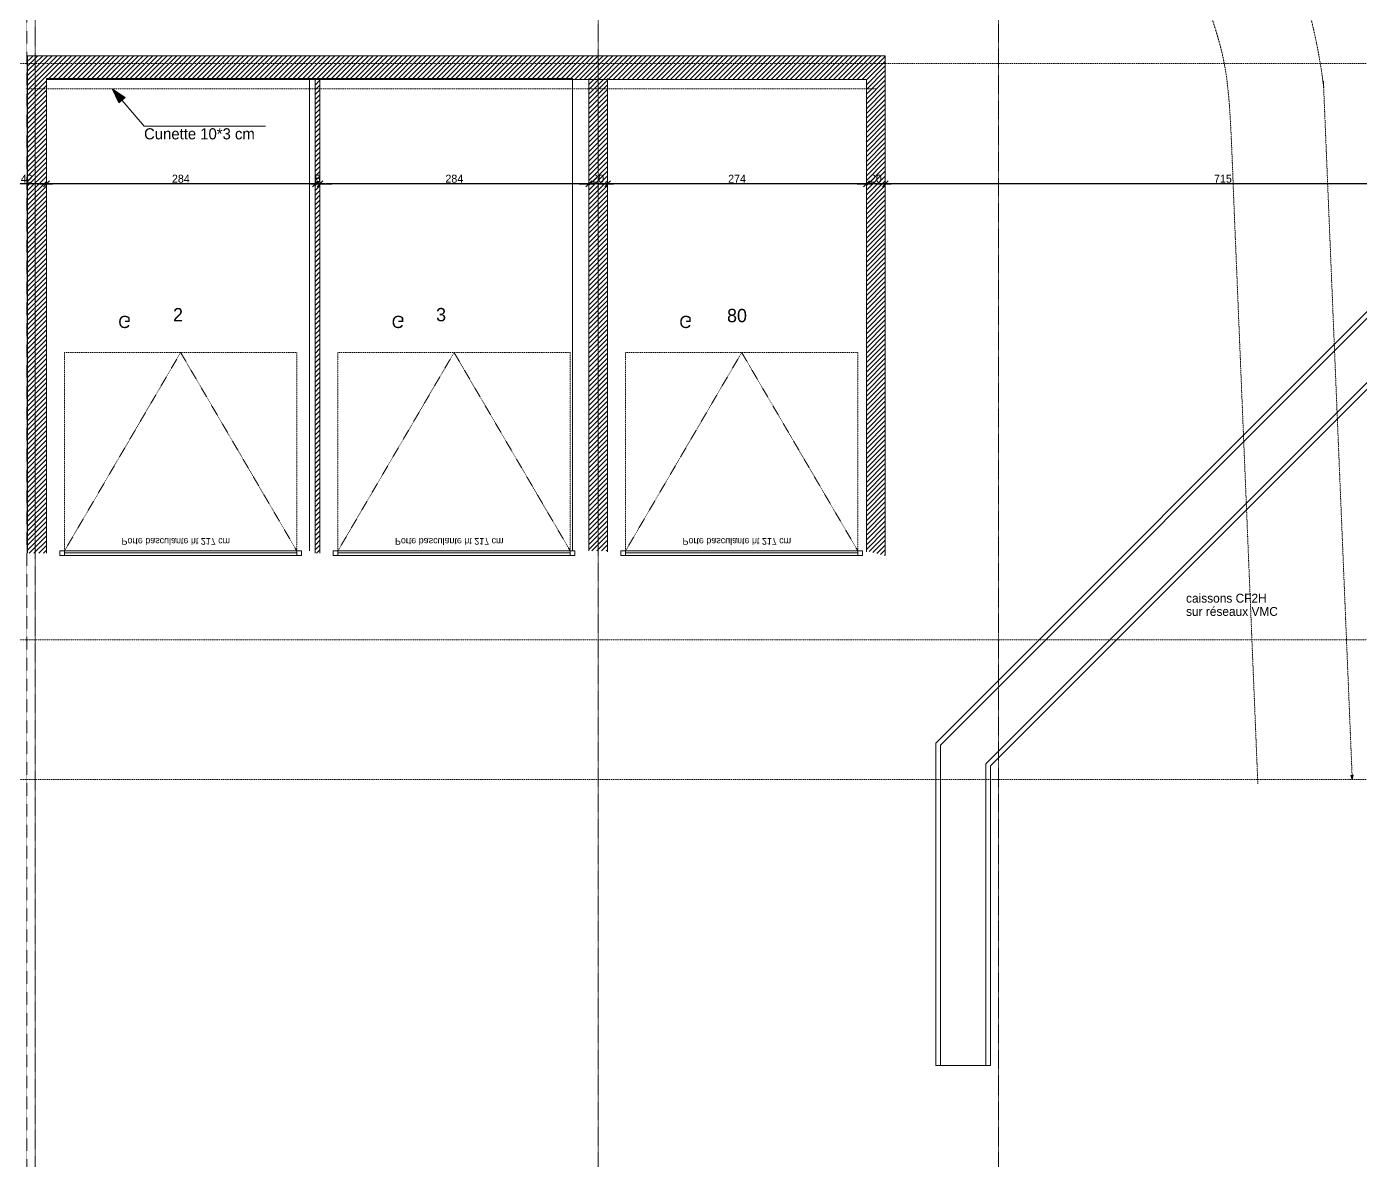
# Model space of a CAD drawing. Header units: millimetres. Extents: x -26249 to 60250, y -21218 to 23336.
# Drawn here: x 17047 to 18458, y -19762 to -18562 of the extents above; entities that cross this region are included whole.
import ezdxf

# ---------------------------------------------------------------- set-up
doc = ezdxf.new("R2010")
doc.units = ezdxf.units.MM
for name, pattern in [('ISO-02', [0.75, 0.6, -0.15]), ('Style de ligne -1', [0.41664, 0.20828, -0.20836]), ('Style de ligne -11', [0.347222, 0.20828, -0.138942]), ('Style de ligne -6', [1.04164, 0.625, -0.20828, 0.06943, -0.13893]), ('VW-01', [0.41656, 0.20828, -0.20828])]:
    doc.linetypes.add(name, pattern=pattern)
for name, color, linetype, lineweight in [('B GÈnÈral_Hatch', 7, 'Continuous', 5), ('B Général', 7, 'Continuous', 5), ('C ANNOTATIONS-cotation', 7, 'Continuous', 5), ('C ANNOTATIONS-prestations', 7, 'Continuous', 5), ('C ANNOTATIONS-texte', 7, 'Continuous', 5), ('C ANNOTATIONS-texte_Hatch', 7, 'Continuous', 5)]:
    doc.layers.add(name, color=color, linetype=linetype, lineweight=lineweight)
doc.layers.add('C ANNOTATIONS-axes', color=1, linetype='ISO-02', lineweight=13, true_color=0xff0000)
doc.layers.add('C ANNOTATIONS-axes horizontaux', color=1, linetype='Style de ligne -1', lineweight=13, true_color=0xff0000)
doc.styles.add('Arial', font='arial.ttf')
doc.styles.add('Eurostile', font='')
doc.styles.get('Eurostile').set_extended_font_data('Eurostile')
doc.dimstyles.new('100é', dxfattribs={"dimtxt": 20.229601, "dimasz": 6.232178, "dimexe": 10, "dimexo": 25, "dimgap": 1, "dimtad": 1, "dimdec": 1, "dimtxsty": 'Arial', "dimblk": 'VW_SLASH', "dimblk1": 'VW_SLASH', "dimblk2": 'VW_SLASH', "dimcen": 0, "dimdle": 10, "dimazin": 0, "dimtfac": 1, "dimtdec": 1, "dimtix": 1, "dimtmove": 0, "dimatfit": 0, "dimldrblk": 'VW_FILLEDARROW', "dimfxl": 25, "dimfxlon": 1, "dimfrac": 2, "dimtolj": 1, "dimarcsym": 0})
pattern_1 = [(45, (7235.0697, -23502.3608), (2.4253472, -2.6458333), [])]

# ---------------------------------------------------------------- blocks, each defined once
blk = doc.blocks.new('Parking Spaces-4')
at = {"layer": 'B Général', "color": 7, "linetype": 'Continuous', "lineweight": 5}
for p, q in [((0, 0), (0, 500)), ((278.5, 0), (278.5, 500)), ((557, 0), (557, 500)), ((0, 0), (557, 0))]:
    blk.add_line(p, q, dxfattribs=at)
at = {"layer": 'B Général', "color": 7, "extrusion": (0, 0, -1), "char_height": 14.12, "attachment_point": 5, "text_direction": (1, 0, 0), "line_spacing_factor": 0.894142, "style": 'Eurostile'}
for s, insert in [('2', (139.25, 250)), ('3', (417.75, 250))]:
    blk.add_mtext(s, dxfattribs=dict(at, insert=insert))
blk = doc.blocks.new('Parking Spaces-11')
at = {"layer": 'B Général', "color": 7, "linetype": 'Continuous', "lineweight": 5}
for p, q in [((0, 0), (0, 500)), ((274, 0), (274, 500)), ((0, 0), (274, 0))]:
    blk.add_line(p, q, dxfattribs=at)
at = {"layer": 'B Général', "color": 7, "insert": (137, 250), "char_height": 14.12, "attachment_point": 5, "rotation": 180, "line_spacing_factor": 0.894142, "style": 'Eurostile'}
blk.add_mtext('80', dxfattribs=at)
blk = doc.blocks.new('Porte basculante ht200cm')
at = {"layer": 'B Général', "color": 7, "linetype": 'Style de ligne -1', "lineweight": 5}
for p, q in [((-123, -2.5), (0, -212.5)), ((0, -212.5), (123, -2.5))]:
    blk.add_line(p, q, dxfattribs=at)
at = {"layer": 'B Général', "color": 7, "linetype": 'Continuous', "lineweight": 5, "flags": 128}
for points in [[(-128, 2.5), (128, 2.5), (128, -2.5), (-128, -2.5)], [(-123, 2.5), (123, 2.5), (123, -0.5), (-123, -0.5)]]:
    blk.add_lwpolyline(points, close=True, dxfattribs=at)
at = {"layer": 'B Général', "flags": 128}
for points in [[(-128, 2.5), (-123, 2.5), (-123, -2.5), (-128, -2.5)], [(123, 2.5), (128, 2.5), (128, -2.5), (123, -2.5)]]:
    blk.add_lwpolyline(points, close=True, dxfattribs=at)
at = {"layer": 'B Général', "color": 7, "linetype": 'Style de ligne -1', "lineweight": 5, "flags": 128}
blk.add_lwpolyline([(-123, -2.5), (123, -2.5), (123, -212.5), (-123, -212.5)], close=True, dxfattribs=at)
at = {"layer": 'B Général', "insert": (-66, -238.4), "char_height": 12.9, "attachment_point": 1, "line_spacing_factor": 0.894142, "style": 'Eurostile'}
blk.add_mtext('G', dxfattribs=at)
at = {"layer": 'C ANNOTATIONS-prestations', "insert": (-62.6, -9), "char_height": 7.059, "attachment_point": 1, "line_spacing_factor": 0.894142, "style": 'Eurostile'}
blk.add_mtext('Porte basculante ht 217 cm', dxfattribs=at)
blk = doc.blocks.new('Groupe-110-1')
at = {"layer": 'B GÈnÈral_Hatch', "linetype": 'Continuous', "lineweight": 0}
blk.add_hatch(color=7, dxfattribs=at).paths.add_polyline_path([(11216, 4148), (11214.9, 4143), (11213.3, 4147.9)])
at = {"layer": 'B Général', "color": 7, "lineweight": 5, "flags": 128}
blk.add_lwpolyline([(11216, 4148), (11214.9, 4143), (11213.3, 4147.9)], close=True, dxfattribs=at)
at = {"layer": 'B Général', "color": 7, "linetype": 'VW-01', "lineweight": 5}
for points, knots in [([(10601.1, 5358.8), (10682.9, 5362.3), (10764.8, 5365.9), (10770.9, 5365.4), (10777.1, 5364.9), (11221.2, 5329.1), (11282.8, 4896.9), (11283.5, 4892), (11284.2, 4887), (11299.5, 4517), (11314.8, 4147.1)], [0, 0, 0, 1, 1, 2, 2, 3, 3, 4, 4, 5, 5, 5]), ([(10605.4, 5258.9), (10684.2, 5262.3), (10762.9, 5265.7), (10766, 5265.5), (10769.1, 5265.2), (11133.5, 5235.9), (11183.8, 4882.8), (11184.1, 4880.4), (11184.5, 4877.9), (11199.7, 4510.4), (11214.9, 4143)], [0, 0, 0, 1, 1, 2, 2, 3, 3, 4, 4, 5, 5, 5]), ([(10609.7, 5159), (10685.4, 5162.3), (10761.1, 5165.5), (11045.8, 5142.6), (11084.8, 4868.7), (11099.9, 4503.8), (11114.9, 4138.8)], [0, 0, 0, 1, 1, 2, 2, 3, 3, 3])]:
    blk.add_open_spline(points, degree=2, knots=knots, dxfattribs=at)
blk = doc.blocks.new('Groupe-64-1')
at = {"layer": 'B Général', "color": 1, "linetype": 'Style de ligne -11', "lineweight": 5}
blk.add_line((2145.7, -1173.9), (2145.7, 946.1), dxfattribs=at)
blk = doc.blocks.new('axes 2')
at = {"layer": 'B Général', "color": 1, "linetype": 'Style de ligne -6', "lineweight": 13}
for p, q in [((2750.672, -1173.93), (2750.672, 1361.07)), ((3174.575, -1173.93), (3174.575, 1361.07))]:
    blk.add_line(p, q, dxfattribs=at)
at = {"layer": 'B Général', "color": 1, "linetype": 'Style de ligne -6', "lineweight": 13, "flags": 128}
blk.add_lwpolyline([(2211.596, 1361.07), (2211.596, 1277.57), (2154.672, 1228.57), (2154.672, -1373.93)], dxfattribs=at)
at = {"layer": 'C ANNOTATIONS-axes horizontaux', "color": 5, "true_color": 0x0000ff}
for p, q in [((4705, 442.07), (-4705, 442.07)), ((4705, -167.93), (-4705, -167.93)), ((4705, -315.93), (-4705, -315.93))]:
    blk.add_line(p, q, dxfattribs=at)
at = {"layer": 'B Général', "color": 7}
blk.add_blockref('Groupe-64-1', (0, 0), dxfattribs=at)
blk = doc.blocks.new('VW_SLASH')
at = {"color": 0, "linetype": 'ByBlock', "lineweight": -2}
blk.add_line((1.6, 0), (-1, 0), dxfattribs=at)
at = {"color": 0, "linetype": 'Continuous', "lineweight": 20, "flags": 128}
blk.add_lwpolyline([(0.5, 0.5), (-0.5, -0.5)], dxfattribs=at)
blk = doc.blocks.new('*D927')
at = {"layer": 'C ANNOTATIONS-cotation', "color": 0, "linetype": 'Continuous', "lineweight": -2, "transparency": 16777216}
blk.add_line((17061.3, -18728.4), (17031.8, -18728.4), dxfattribs=at)
at = {"layer": 'Defpoints', "color": 0, "linetype": 'Continuous', "transparency": 16777216}
for p in [(17025.6, -18618), (17067.6, -18646.4), (17025.6, -18728.4)]:
    blk.add_point(p, dxfattribs=at)
at = {"layer": 'C ANNOTATIONS-cotation', "color": 0, "linetype": 'Continuous', "lineweight": -2, "transparency": 16777216, "xscale": 6.232177734375, "yscale": 6.232177734375, "zscale": 6.232177734375, "rotation": 180}
blk.add_blockref('VW_SLASH', (17025.6, -18728.4), dxfattribs=at)
at = {"layer": 'C ANNOTATIONS-cotation', "color": 0, "linetype": 'Continuous', "lineweight": -2, "transparency": 16777216, "xscale": 6.232177734375, "yscale": 6.232177734375, "zscale": 6.232177734375}
blk.add_blockref('VW_SLASH', (17067.6, -18728.4), dxfattribs=at)
at = {"layer": 'C ANNOTATIONS-cotation', "color": 0, "linetype": 'Continuous', "lineweight": 5, "transparency": 16777216, "insert": (17046.6, -18723.1), "char_height": 8.47, "attachment_point": 5, "style": 'Eurostile'}
blk.add_mtext('\\A1;42', dxfattribs=at)
blk = doc.blocks.new('VW_FILLEDARROW')
at = {"linetype": 'Continuous', "lineweight": 0}
blk.add_hatch(color=0, dxfattribs=at).paths.add_polyline_path([(-1.6, 0.43), (0, 0), (-1.6, -0.43)])
at = {"color": 0, "linetype": 'Continuous', "lineweight": 5, "flags": 128}
blk.add_lwpolyline([(-1.6, 0.43), (0, 0), (-1.6, -0.43)], close=True, dxfattribs=at)
blk = doc.blocks.new('*D928')
at = {"layer": 'C ANNOTATIONS-cotation', "color": 0, "linetype": 'Continuous', "lineweight": -2, "transparency": 16777216}
blk.add_line((17345.8, -18728.4), (17073.8, -18728.4), dxfattribs=at)
at = {"layer": 'Defpoints', "color": 0, "linetype": 'Continuous', "transparency": 16777216}
for p in [(17067.6, -18646.4), (17352.1, -18706.6), (17067.6, -18728.4)]:
    blk.add_point(p, dxfattribs=at)
at = {"layer": 'C ANNOTATIONS-cotation', "color": 0, "linetype": 'Continuous', "lineweight": -2, "transparency": 16777216, "xscale": 6.232177734375, "yscale": 6.232177734375, "zscale": 6.232177734375, "rotation": 180}
blk.add_blockref('VW_SLASH', (17067.6, -18728.4), dxfattribs=at)
at = {"layer": 'C ANNOTATIONS-cotation', "color": 0, "linetype": 'Continuous', "lineweight": -2, "transparency": 16777216, "xscale": 6.232177734375, "yscale": 6.232177734375, "zscale": 6.232177734375}
blk.add_blockref('VW_SLASH', (17352.1, -18728.4), dxfattribs=at)
at = {"layer": 'C ANNOTATIONS-cotation', "color": 0, "linetype": 'Continuous', "lineweight": 5, "transparency": 16777216, "insert": (17209.8, -18723.1), "char_height": 8.47, "attachment_point": 5, "style": 'Eurostile'}
blk.add_mtext('\\A1;284', dxfattribs=at)
blk = doc.blocks.new('*D929')
at = {"layer": 'C ANNOTATIONS-cotation', "color": 0, "linetype": 'Continuous', "lineweight": -2, "transparency": 16777216}
for p, q in [((17345.8, -18728.4), (17339.6, -18728.4)), ((17357.1, -18728.4), (17352.1, -18728.4)), ((17363.3, -18728.4), (17369.5, -18728.4))]:
    blk.add_line(p, q, dxfattribs=at)
at = {"layer": 'Defpoints', "color": 0, "linetype": 'Continuous', "transparency": 16777216}
for p in [(17352.1, -18706.6), (17357.1, -18712.4), (17352.1, -18728.4)]:
    blk.add_point(p, dxfattribs=at)
at = {"layer": 'C ANNOTATIONS-cotation', "color": 0, "linetype": 'Continuous', "lineweight": -2, "transparency": 16777216, "xscale": 6.232177734375, "yscale": 6.232177734375, "zscale": 6.232177734375}
blk.add_blockref('VW_SLASH', (17352.1, -18728.4), dxfattribs=at)
at = {"layer": 'C ANNOTATIONS-cotation', "color": 0, "linetype": 'Continuous', "lineweight": -2, "transparency": 16777216, "xscale": 6.232177734375, "yscale": 6.232177734375, "zscale": 6.232177734375, "rotation": 180}
blk.add_blockref('VW_SLASH', (17357.1, -18728.4), dxfattribs=at)
at = {"layer": 'C ANNOTATIONS-cotation', "color": 0, "linetype": 'Continuous', "lineweight": 5, "transparency": 16777216, "insert": (17354.6, -18723.1), "char_height": 8.47, "attachment_point": 5, "style": 'Eurostile'}
blk.add_mtext('\\A1;5', dxfattribs=at)
blk = doc.blocks.new('*D930')
at = {"layer": 'C ANNOTATIONS-cotation', "color": 0, "linetype": 'Continuous', "lineweight": -2, "transparency": 16777216}
blk.add_line((17635.3, -18728.4), (17363.3, -18728.4), dxfattribs=at)
at = {"layer": 'Defpoints', "color": 0, "linetype": 'Continuous', "transparency": 16777216}
for p in [(17357.1, -18712.4), (17357.1, -18728.4), (17641.6, -18742)]:
    blk.add_point(p, dxfattribs=at)
at = {"layer": 'C ANNOTATIONS-cotation', "color": 0, "linetype": 'Continuous', "lineweight": -2, "transparency": 16777216, "xscale": 6.232177734375, "yscale": 6.232177734375, "zscale": 6.232177734375, "rotation": 180}
blk.add_blockref('VW_SLASH', (17357.1, -18728.4), dxfattribs=at)
at = {"layer": 'C ANNOTATIONS-cotation', "color": 0, "linetype": 'Continuous', "lineweight": -2, "transparency": 16777216, "xscale": 6.232177734375, "yscale": 6.232177734375, "zscale": 6.232177734375}
blk.add_blockref('VW_SLASH', (17641.6, -18728.4), dxfattribs=at)
at = {"layer": 'C ANNOTATIONS-cotation', "color": 0, "linetype": 'Continuous', "lineweight": 5, "transparency": 16777216, "insert": (17499.3, -18723.1), "char_height": 8.47, "attachment_point": 5, "style": 'Eurostile'}
blk.add_mtext('\\A1;284', dxfattribs=at)
blk = doc.blocks.new('*D931')
at = {"layer": 'C ANNOTATIONS-cotation', "color": 0, "linetype": 'Continuous', "lineweight": -2, "transparency": 16777216}
blk.add_line((17655.3, -18728.4), (17647.8, -18728.4), dxfattribs=at)
at = {"layer": 'Defpoints', "color": 0, "linetype": 'Continuous', "transparency": 16777216}
for p in [(17641.6, -18728.4), (17661.6, -18735.7), (17641.6, -18742)]:
    blk.add_point(p, dxfattribs=at)
at = {"layer": 'C ANNOTATIONS-cotation', "color": 0, "linetype": 'Continuous', "lineweight": -2, "transparency": 16777216, "xscale": 6.232177734375, "yscale": 6.232177734375, "zscale": 6.232177734375, "rotation": 180}
blk.add_blockref('VW_SLASH', (17641.6, -18728.4), dxfattribs=at)
at = {"layer": 'C ANNOTATIONS-cotation', "color": 0, "linetype": 'Continuous', "lineweight": -2, "transparency": 16777216, "xscale": 6.232177734375, "yscale": 6.232177734375, "zscale": 6.232177734375}
blk.add_blockref('VW_SLASH', (17661.6, -18728.4), dxfattribs=at)
at = {"layer": 'C ANNOTATIONS-cotation', "color": 0, "linetype": 'Continuous', "lineweight": 5, "transparency": 16777216, "insert": (17651.6, -18723.1), "char_height": 8.47, "attachment_point": 5, "style": 'Eurostile'}
blk.add_mtext('\\A1;20', dxfattribs=at)
blk = doc.blocks.new('*D932')
at = {"layer": 'C ANNOTATIONS-cotation', "color": 0, "linetype": 'Continuous', "lineweight": -2, "transparency": 16777216}
blk.add_line((17929.3, -18728.4), (17667.8, -18728.4), dxfattribs=at)
at = {"layer": 'Defpoints', "color": 0, "linetype": 'Continuous', "transparency": 16777216}
for p in [(17935.6, -18662.4), (17661.6, -18728.4), (17661.6, -18735.7)]:
    blk.add_point(p, dxfattribs=at)
at = {"layer": 'C ANNOTATIONS-cotation', "color": 0, "linetype": 'Continuous', "lineweight": -2, "transparency": 16777216, "xscale": 6.232177734375, "yscale": 6.232177734375, "zscale": 6.232177734375, "rotation": 180}
blk.add_blockref('VW_SLASH', (17661.6, -18728.4), dxfattribs=at)
at = {"layer": 'C ANNOTATIONS-cotation', "color": 0, "linetype": 'Continuous', "lineweight": -2, "transparency": 16777216, "xscale": 6.232177734375, "yscale": 6.232177734375, "zscale": 6.232177734375}
blk.add_blockref('VW_SLASH', (17935.6, -18728.4), dxfattribs=at)
at = {"layer": 'C ANNOTATIONS-cotation', "color": 0, "linetype": 'Continuous', "lineweight": 5, "transparency": 16777216, "insert": (17798.6, -18723.1), "char_height": 8.47, "attachment_point": 5, "style": 'Eurostile'}
blk.add_mtext('\\A1;274', dxfattribs=at)
blk = doc.blocks.new('*D933')
at = {"layer": 'C ANNOTATIONS-cotation', "color": 0, "linetype": 'Continuous', "lineweight": -2, "transparency": 16777216}
blk.add_line((17949.3, -18728.4), (17941.8, -18728.4), dxfattribs=at)
at = {"layer": 'Defpoints', "color": 0, "linetype": 'Continuous', "transparency": 16777216}
for p in [(17935.6, -18662.4), (17955.6, -18662.4), (17935.6, -18728.4)]:
    blk.add_point(p, dxfattribs=at)
at = {"layer": 'C ANNOTATIONS-cotation', "color": 0, "linetype": 'Continuous', "lineweight": -2, "transparency": 16777216, "xscale": 6.232177734375, "yscale": 6.232177734375, "zscale": 6.232177734375, "rotation": 180}
blk.add_blockref('VW_SLASH', (17935.6, -18728.4), dxfattribs=at)
at = {"layer": 'C ANNOTATIONS-cotation', "color": 0, "linetype": 'Continuous', "lineweight": -2, "transparency": 16777216, "xscale": 6.232177734375, "yscale": 6.232177734375, "zscale": 6.232177734375}
blk.add_blockref('VW_SLASH', (17955.6, -18728.4), dxfattribs=at)
at = {"layer": 'C ANNOTATIONS-cotation', "color": 0, "linetype": 'Continuous', "lineweight": 5, "transparency": 16777216, "insert": (17945.6, -18723.1), "char_height": 8.47, "attachment_point": 5, "style": 'Eurostile'}
blk.add_mtext('\\A1;20', dxfattribs=at)
blk = doc.blocks.new('*D942')
at = {"layer": 'C ANNOTATIONS-cotation', "color": 0, "linetype": 'Continuous', "lineweight": -2, "transparency": 16777216}
blk.add_line((18664.3, -18728.4), (17961.8, -18728.4), dxfattribs=at)
at = {"layer": 'Defpoints', "color": 0, "linetype": 'Continuous', "transparency": 16777216}
for p in [(17955.6, -18728.4), (17955.6, -18810.4), (18670.5, -18810.4)]:
    blk.add_point(p, dxfattribs=at)
at = {"layer": 'C ANNOTATIONS-cotation', "color": 0, "linetype": 'Continuous', "lineweight": -2, "transparency": 16777216, "xscale": 6.232177734375, "yscale": 6.232177734375, "zscale": 6.232177734375, "rotation": 180}
blk.add_blockref('VW_SLASH', (17955.6, -18728.4), dxfattribs=at)
at = {"layer": 'C ANNOTATIONS-cotation', "color": 0, "linetype": 'Continuous', "lineweight": -2, "transparency": 16777216, "xscale": 6.232177734375, "yscale": 6.232177734375, "zscale": 6.232177734375}
blk.add_blockref('VW_SLASH', (18670.5, -18728.4), dxfattribs=at)
at = {"layer": 'C ANNOTATIONS-cotation', "color": 0, "linetype": 'Continuous', "lineweight": 5, "transparency": 16777216, "insert": (18313, -18723.1), "char_height": 8.47, "attachment_point": 5, "style": 'Eurostile'}
blk.add_mtext('\\A1;715', dxfattribs=at)
blk = doc.blocks.new('Groupe-126-1')
at = {"layer": 'C ANNOTATIONS-texte_Hatch', "linetype": 'Continuous', "lineweight": 0}
blk.add_hatch(color=7, dxfattribs=at).paths.add_polyline_path([(9909.2, 4859.6), (9902, 4874.4), (9915.6, 4865.2)])
at = {"layer": 'C ANNOTATIONS-texte', "flags": 128}
blk.add_lwpolyline([(9902, 4874.4), (9935.8, 4834.8), (10064.5, 4834.8)], dxfattribs=at)
at = {"layer": 'C ANNOTATIONS-texte', "lineweight": 5, "flags": 128}
blk.add_lwpolyline([(9909.2, 4859.6), (9902, 4874.4), (9915.6, 4865.2)], close=True, dxfattribs=at)
at = {"layer": 'C ANNOTATIONS-texte', "color": 7, "insert": (9935.8, 4832.7), "char_height": 11.765, "attachment_point": 1, "line_spacing_factor": 0.894142, "style": 'Eurostile'}
blk.add_mtext('Cunette 10*3 cm', dxfattribs=at)
blk = doc.blocks.new('Groupe-128-1')
at = {"layer": 'C ANNOTATIONS-prestations', "linetype": 'Continuous'}
for p, q in [((10773.9, 4182.1), (11367.9, 4776.1)), ((11367.9, 4776.1), (11435.4, 4776.1)), ((11435.4, 4776.1), (11435.4, 4771.1)), ((10778.9, 4180), (11370, 4771.1)), ((11370, 4771.1), (11435.4, 4771.1)), ((11435.4, 4771.1), (11435.4, 4723.1)), ((10826.9, 4160.1), (11389.9, 4723.1)), ((10831.9, 4158), (11392, 4718.1)), ((11389.9, 4723.1), (11435.4, 4723.1)), ((11392, 4718.1), (11435.4, 4718.1)), ((11435.4, 4723.1), (11435.4, 4718.1)), ((10773.9, 3840.7), (10773.9, 4182.1)), ((10778.9, 3840.7), (10778.9, 4180)), ((10826.9, 3840.7), (10826.9, 4160.1)), ((10831.9, 3840.7), (10831.9, 4158)), ((10773.9, 3840.7), (10778.9, 3840.7)), ((10778.9, 3840.7), (10826.9, 3840.7)), ((10826.9, 3840.7), (10831.9, 3840.7))]:
    blk.add_line(p, q, dxfattribs=at)
at = {"layer": 'C ANNOTATIONS-texte', "insert": (11038.9, 4340.1), "char_height": 9.412, "attachment_point": 1, "line_spacing_factor": 0.894142, "style": 'Eurostile'}
blk.add_mtext('caissons CF2H\\Psur réseaux VMC ', dxfattribs=at)

msp = doc.modelspace()

# ---------------------------------------------------------------- hatches: boundary and pattern name
at = {"layer": 'B GÈnÈral_Hatch', "linetype": 'Continuous', "lineweight": 5}
h = msp.add_hatch(dxfattribs=at)
h.set_pattern_fill('50_BETON', style=0, pattern_type=2)
h.set_pattern_definition(pattern_1)
h.paths.add_polyline_path([(17935.554, -18617.972), (17955.554, -18592.972), (17047.554, -18592.972), (17067.554, -18617.972)])
h = msp.add_hatch(dxfattribs=at)
h.set_pattern_fill('50_BETON', style=0, pattern_type=2)
h.set_pattern_definition(pattern_1)
h.paths.add_polyline_path([(17067.554, -19119.472), (17067.554, -18617.972), (17047.554, -18592.972), (17047.554, -19119.472)])
h = msp.add_hatch(dxfattribs=at)
h.set_pattern_fill('50_BETON', style=0, pattern_type=2)
h.set_pattern_definition(pattern_1)
h.paths.add_polyline_path([(17955.554, -18592.972), (17935.554, -18617.972), (17935.554, -19116.972), (17955.554, -19121.972)])
h = msp.add_hatch(dxfattribs=at)
h.set_pattern_fill('50_BETON', style=0, pattern_type=2)
h.set_pattern_definition(pattern_1)
h.paths.add_polyline_path([(17357.054, -18617.972), (17352.054, -18617.972), (17352.054, -19119.472), (17357.054, -19119.472)])
h = msp.add_hatch(dxfattribs=at)
h.set_pattern_fill('50_BETON', style=0, pattern_type=2)
h.set_pattern_definition(pattern_1)
h.paths.add_polyline_path([(17641.554, -19116.972), (17661.554, -19116.998), (17661.554, -18616.972), (17641.554, -18616.972)])

# ---------------------------------------------------------------- linework, layer by layer
at = {"layer": 'B Général', "color": 7, "linetype": 'Continuous', "lineweight": 18}
for p, q in [((17047.554, -18592.972), (17955.554, -18592.972)), ((17047.554, -18592.972), (17047.554, -19119.472)), ((17955.554, -19121.972), (17955.554, -18592.972)), ((17067.554, -18617.972), (17935.554, -18617.972)), ((17067.554, -18617.972), (17067.554, -19119.472)), ((17352.054, -19119.472), (17352.054, -18617.972)), ((17357.054, -19119.472), (17357.054, -18617.972)), ((17641.554, -19116.972), (17641.554, -18616.972)), ((17661.554, -19116.998), (17661.554, -18616.972)), ((17935.554, -19116.972), (17935.554, -18617.972))]:
    msp.add_line(p, q, dxfattribs=at)
at = {"layer": 'B Général', "color": 7, "linetype": 'Continuous', "lineweight": 5}
for p, q in [((17047.554, -18592.972), (17955.554, -18592.972)), ((17047.554, -18592.972), (17047.554, -19119.472)), ((17955.554, -19121.972), (17955.554, -18592.972)), ((17067.554, -18617.972), (17935.554, -18617.972)), ((17067.554, -18617.972), (17067.554, -19119.472)), ((17352.054, -19119.472), (17352.054, -18617.972)), ((17357.054, -19119.472), (17357.054, -18617.972)), ((17641.554, -19116.972), (17641.554, -18616.972)), ((17661.554, -19116.998), (17661.554, -18616.972)), ((17935.554, -19116.972), (17935.554, -18617.972))]:
    msp.add_line(p, q, dxfattribs=at)
at = {"layer": 'B Général', "color": 250, "linetype": 'VW-01', "lineweight": 13, "true_color": 0x444444}
msp.add_line((17045.554, -18627.972), (17945.554, -18627.972), dxfattribs=at)

# ---------------------------------------------------------------- block references
at = {"layer": 'B Général', "color": 7}
for name in ['Groupe-110-1', 'Groupe-128-1']:
    msp.add_blockref(name, (7235.07, -23502.361), dxfattribs=at)
at = {"layer": 'B Général', "color": 7, "xscale": -1}
for name, p, rotation in [('Parking Spaces-4', (17067.554, -18616.972), 180), ('Porte basculante ht200cm', (17209.554, -19119.472), 180.0000000041848), ('Porte basculante ht200cm', (17499.054, -19119.472), 180.0000000041848), ('Porte basculante ht200cm', (17803.554, -19119.472), 180.0000000041848)]:
    msp.add_blockref(name, p, dxfattribs=dict(at, rotation=rotation))
at = {"layer": 'B Général', "color": 7, "rotation": 180}
msp.add_blockref('Parking Spaces-11', (17935.554, -18617.972), dxfattribs=at)
at = {"layer": 'C ANNOTATIONS-axes', "color": 7}
msp.add_blockref('axes 2', (14900.882, -19043.042), dxfattribs=at)
at = {"layer": 'C ANNOTATIONS-texte', "color": 7}
msp.add_blockref('Groupe-126-1', (7235.07, -23502.361), dxfattribs=at)

# ---------------------------------------------------------------- dimensions: what is measured, and where the dimension line sits
at = {"layer": 'C ANNOTATIONS-cotation', "color": 7, "linetype": 'Continuous', "lineweight": 5}
for base, p1, p2, picture, middle in [((17025.554, -18728.361), (17067.554, -18646.361), (17025.554, -18617.972), '*D927', (17046.554, -18723.125)), ((17067.553884506, -18728.360804451), (17352.053884503, -18706.560804449), (17067.553884506, -18646.360804451), '*D928', (17209.803884505, -18723.125404061)), ((17661.554, -18728.361), (17935.554, -18662.361), (17661.554, -18735.722), '*D932', (17798.554, -18723.125)), ((17935.554, -18728.361), (17955.554, -18662.361), (17935.554, -18662.361), '*D933', (17945.554, -18723.125)), ((17352.054, -18728.361), (17357.054, -18712.361), (17352.054, -18706.561), '*D929', (17354.554, -18723.125)), ((17357.053885, -18728.360804), (17641.553877, -18741.9719), (17357.053885, -18712.360804), '*D930', (17499.303881, -18723.125404)), ((17641.554, -18728.361), (17661.554, -18735.722), (17641.554, -18741.972), '*D931', (17651.554, -18723.125)), ((17955.554, -18728.361), (18670.515, -18810.361), (17955.554, -18810.361), '*D942', (18313.034, -18723.125))]:
    dim = msp.add_linear_dim(base=base, p1=p1, p2=p2, dimstyle='100é', override={"dimtxt": 8.470801, "dimdec": 0, "dimpost": '<>', "dimtxsty": 'Eurostile', "dimse1": 1, "dimse2": 1, "dimtmove": 2}, dxfattribs=at)
    dim.commit()
    dim.dimension.update_dxf_attribs({"geometry": picture, "text_midpoint": middle})

doc.saveas('drawing.dxf')
